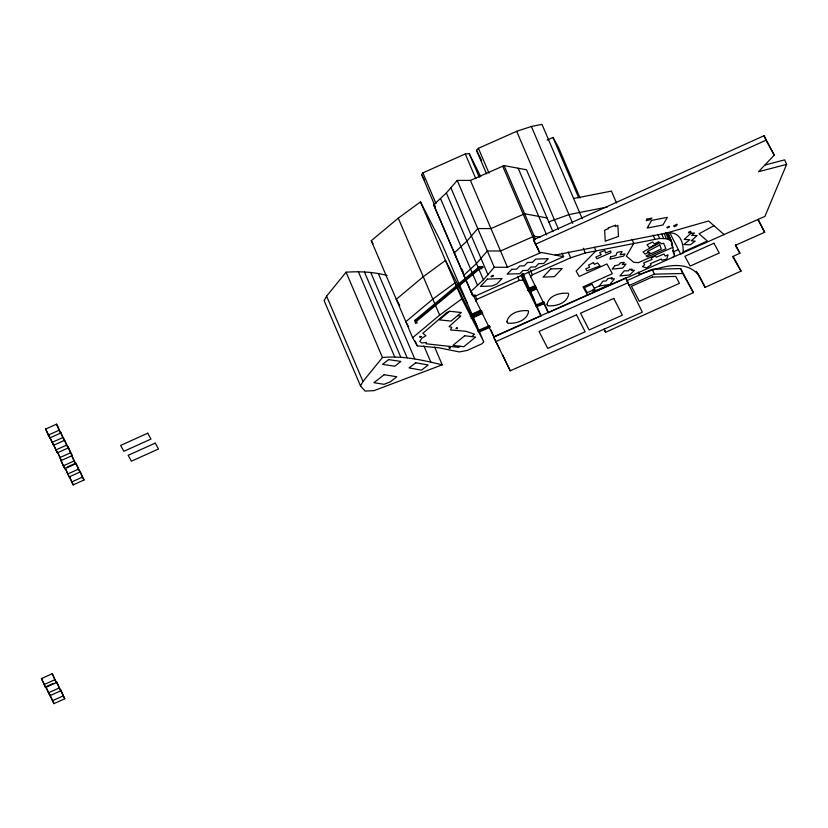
<?xml version="1.0" encoding="UTF-8"?>
<svg xmlns="http://www.w3.org/2000/svg" width="828" height="828" viewBox="0 0 828 828"><rect width="100%" height="100%" fill="white"/><g stroke="black" fill="none" stroke-linecap="round" stroke-linejoin="round"><path stroke-width="1.24" d="M555.226 255.086L666.136 233.123C679.436 230.764 683.69 241.393 683.172 252.933L680.668 254.072L670.038 233.299M765.175 164.969L784.675 159.866L786.6 164.379L764.937 216.387L548.302 312.663L528.419 272.039M387.069 275.445C373.707 271.946 359.818 271.253 346.083 272.195L326.594 296.124L324.11 300.605L360.501 385.931L365.117 391.085L374.07 390.619L442.204 364.827L434.617 347.056M360.501 385.931L362.985 381.46L382.474 357.52C402.729 355.471 422.663 360.128 442.204 364.827M480.726 176.674L469.176 153.604L465.264 153.946L422.88 172.866L421.607 174.532L435.228 206.462M475.572 301.04L476.835 299.363L519.218 280.444L523.141 280.102L541.026 315.872L493.974 337.11L472.043 292.76M594.276 288.227L599.348 285.919L603.012 281.116L606.106 280.971L607.938 278.57L612.296 277.846L611.312 278.922L614.407 278.767L609.75 284.646L596.315 290.442L592.941 290.09M483.718 341.736L482.113 343.703L467.22 350.43L459.323 351.931L438.871 347.781L417.209 345.856L412.654 337.7L371.286 240.731L398.278 218.147L420.479 201.856L442.349 244.767L483.718 341.736L461.848 298.825L420.479 201.856M562.057 253.089L563.578 256.649L475.903 295.844L472.705 295.741L433.644 204.764L446.364 192.976L457.232 180.4L470.428 180.411L504.086 165.59L526.525 169.792L552.918 231.664M470.697 291.632L483.417 279.833L494.275 267.258L507.481 267.278L541.129 252.447L563.578 256.649M537.237 247.096L539.773 253.047L533.418 239.809L764.047 135.72L774.263 155.084L758.572 171.707L786.6 164.379M486.574 173.921L476.483 150.272L478.408 148.305L516.682 131.3L531.379 126.477L541.988 124.355L582.239 218.737M530.438 276.769L532.363 274.803L570.647 257.798L585.334 252.975L659.616 238.495L666.312 238.681L671.125 240.669L674.592 255.448L672.398 257.57M412.654 337.7L439.647 315.126L461.848 298.825M415.304 322.568L415.035 320.229L479.091 266.906L482.817 266.481M420.313 316.834L422.27 315.199M425.219 312.756L427.176 311.131M430.125 308.689L433.065 306.246M435.031 304.611L437.971 302.168M439.937 300.543L441.893 298.918M415.708 323.531L415.439 321.181L479.495 267.858L483.221 267.444M471.743 336.603L474.62 334.243L465.947 331.283L450.525 329.948L451.798 327.391L449.024 326.594L460.917 315.996L457.594 315.634M460.026 346.249L458.64 347.387L426.027 343.765L426.461 342.409L421.773 342.968L419.775 341.384L421.783 338.207L425.954 335.713L422.839 333.322L447.255 312.135L448.486 312.218M713.943 225.682L699.039 233.765L707.329 241.031L683.183 251.929M735.668 244.798L739.89 253.264L732.614 256.618L741.029 271.129L705.021 287.388L696.348 271.325M547.194 140.056L552.969 137.448L558.403 147.177L580.086 198.006M45.643 429.08L56.501 424.174L58.095 427.031L60.672 433.075L49.825 437.971L45.643 429.08L49.825 437.971M48.231 435.124L59.078 430.229L60.672 433.075M51.967 442.452L62.814 437.546L64.408 440.403L53.561 445.298L49.39 436.397L53.561 445.298M55.766 449.987L66.623 445.091L68.217 447.938L57.36 452.844L53.189 443.943L57.36 452.844M59.709 457.667L70.556 452.771L72.15 455.617L61.303 460.523L57.132 451.622L58.188 453.527M535.343 244.322L765.962 140.232L774.263 155.084M63.207 465.885L74.054 460.989L75.648 463.835L64.801 468.731L60.63 459.84L64.801 468.731M67.171 467.033L75.855 463.121L80.026 472.022L69.179 476.918L65.008 468.017L66.602 470.873M67.585 474.061L78.432 469.165L80.026 472.022M71.591 482.031L82.438 477.135L84.032 479.992L73.185 484.887L69.438 477M420.148 337.234L421.017 336.416L419.755 336.447L420.148 337.234L421.173 336.768M470.77 314.681L480.136 310.459M528.129 288.786L535.157 285.619M471.018 315.137L480.385 310.904M528.388 289.241L535.405 286.074M471.173 315.644L481.71 310.883M527.374 290.276L535.571 286.581M470.252 316.617L481.968 311.338M528.792 290.204L535.82 287.026M471.587 316.606L480.954 312.373M528.947 290.711L535.975 287.533M471.836 317.052L481.203 312.829M529.206 291.156L536.233 287.989M471.991 317.559L482.527 312.808M529.361 291.673L536.389 288.496M471.07 318.542L482.786 313.253M529.609 292.118L536.637 288.951M456.207 328.478L457.47 328.447L456.207 328.478L457.077 327.66L457.47 328.447M450.484 347.874L449.211 347.905L450.328 347.522M651.108 269.762L627.075 280.609L629.166 285.505L654.337 274.14L682.717 273.488L693.409 292.626L605.61 332.256L603.922 329.233M41.4 678.598L52.257 673.702L56.428 682.603L45.571 687.499L41.4 678.598L42.466 680.502M43.977 684.642L54.834 679.747L56.428 682.603M46.865 686.288L53.375 683.348M48.355 692.829L59.212 687.923L60.806 690.78L49.949 695.675L45.778 686.774L49.949 695.675M52.361 700.798L63.218 695.903L64.812 698.749L53.955 703.645L49.783 694.754L53.955 703.645M548.467 221.987L568.96 214.587L607.307 207.021M494.668 336.282L625.751 277.918L627.986 282.431M495.568 341.695L627.841 282.814L642.352 312.166L510.255 370.809L493.488 336.799L499.698 349.116M758.2 219.296L764.668 232.264L735.305 245.357L739.89 253.264M477.684 330.703L489.514 325.518M535.644 305.263L543.924 301.63M478.108 331.697L489.938 326.501M536.068 306.256L544.348 302.624M479.578 331.873L490.228 327.195M536.399 306.94L544.689 303.296M673.702 251.671L678.018 249.818M638.46 272.609L639.413 274.316C656.935 268.769 682.22 258.036 697.311 273.582M666.136 233.123L708.561 220.972L724.272 234.738M573.618 198.513L611.447 191.092L616.529 202.995M599.348 285.919L609.75 284.646M481.917 268.758L479.588 268.924L416.794 321.047L416.95 323.293M693.409 292.626L680.626 268.593L652.247 269.245L654.337 274.14M547.07 217.961L524.631 213.759L490.973 228.59L477.777 228.569L466.909 241.145L454.189 252.944L456.207 257.053M540.053 237.253L534.184 236.156L500.526 250.987L487.33 250.967L476.462 263.542L463.742 275.331L465.76 279.44M671.777 241.838L668.465 234.438L665.764 232.947L668.424 239.188M733.277 256.577L741.029 271.129M697.756 273.312L702.506 281.81M587.621 295.141L583.026 286.912L612.368 273.675L606.924 263.946L579.186 276.469L576.153 271.056L595.943 250.853L594.421 247.282M371.286 240.731L372.993 243.784M399.696 305.418L396.281 299.312L423.263 276.728L445.464 260.437L467.334 303.348M408.68 326.801L405.834 321.709L432.816 299.125L455.017 282.834L476.887 325.746M69.542 476.938L70.597 478.843M757.848 219.586L764.668 232.264M422.187 175.66L424.485 180.173M533.418 239.809L537.848 248.535M502.524 354.715L510.255 370.809M522.892 273.954L524.621 277.411M521.381 274.192L534.081 299.57M476.483 150.272L481.668 160.694M433.644 204.764L472.705 295.741M764.047 135.72L765.962 140.232M703.096 282.876L705.021 287.388M668.465 234.438L671.125 240.669M672.129 243.515L669.459 237.274L669.862 239.178M667.285 233.61L669.945 239.851M671.901 244.943L672.916 247.324L638.45 262.621L633.834 262.383L626.341 256.131L633.772 243.442L632.002 239.282M680.626 268.593L682.717 273.488M672.564 250.698L674.085 254.258M664.097 233.486L666.312 238.681M661.769 234.179L663.549 238.34M657.846 234.334L659.616 238.495M653.116 235.08L654.886 239.24M638.45 272.06L639.413 274.316M625.751 277.918L627.841 282.814M552.969 137.448L578.689 197.737M531.379 126.477L572.728 223.415M583.316 248.245L585.334 252.975M604.357 329.316L605.61 332.256M516.682 131.3L558.538 229.418M568.122 251.888L570.647 257.798M518.173 168.229L546.594 234.862M504.086 165.59L535.55 239.354M502.72 166.18L534.702 241.145M478.408 148.305L488.996 173.135M530.344 270.073L532.363 274.803M544.772 304.383L548.302 312.663M522.872 273.312L541.026 315.872M469.176 153.604L479.267 177.254M521.122 275.372L523.141 280.102M465.264 153.946L475.852 178.776M517.707 276.894L519.218 280.444M470.428 180.411L507.481 267.278M457.232 180.4L494.275 267.258M450.949 187.956L487.992 274.824M479.091 266.906L479.495 267.858M446.364 192.976L483.417 279.833M440.527 198.596L477.58 285.453M490.942 330.01L493.974 337.11M422.88 172.866L435.994 203.595M474.817 294.633L476.835 299.363M461.952 269.121L463.463 272.66M398.278 218.147L439.647 315.126M449.066 347.553L449.459 348.34M415.035 320.229L415.439 321.181M423.853 345.804L430.933 362.395M415.19 341.115L417.209 345.856M378.355 273.561L414.745 358.886M370.727 272.433L407.128 357.758M364.444 272.008L400.845 357.334M358.379 271.781L394.78 357.106M346.083 272.195L382.474 357.52M326.594 296.124L362.985 381.46M84.032 479.992L79.861 471.091L82.438 477.135M75.855 463.121L78.432 469.165M72.15 455.617L67.979 446.727L70.556 452.771M75.648 463.835L71.477 454.934L74.054 460.989M68.217 447.938L64.046 439.047L66.623 445.091M64.408 440.403L60.237 431.502L62.814 437.546M56.501 424.174L59.078 430.229M71.032 479.847L73.185 484.887M67.027 471.877L69.179 476.918M58.726 454.469L61.303 460.523M64.812 698.749L60.63 689.848L63.218 695.903M60.806 690.78L56.635 681.879L59.212 687.923M52.257 673.702L54.834 679.747M42.994 681.454L45.571 687.499M506.902 321.606L507.409 323.137C515.44 324.017 526.763 320.943 528.595 311.639L528.264 310.748C520.429 309.972 509.003 312.415 506.902 321.606M547.029 304.176L547.536 305.718C555.567 306.588 566.89 303.524 568.722 294.219L568.391 293.329C560.566 292.543 549.14 294.996 547.029 304.176M615.401 225.268L615.328 226.551L617.864 225.402L618.475 236.425L605.247 241.176L604.637 230.153L608.57 228.683L608.156 227.928L615.401 225.268M676.859 224.316L676.786 225.609L674.251 226.758L673.692 225.765L676.859 224.316M667.823 255.107L666.83 259.009L661.976 260.282L661.282 259.029L650.373 263.666L651.077 264.919L646.43 267.972L642.487 266.626L644.608 264.722L643.625 262.973L651.998 259.474L651.15 257.974L655.59 255.966L656.293 257.218L664.025 254.01L665.153 256.007L667.823 255.107M610.795 256.752L609.791 259.195L623.598 256.121L625.088 253.875L620.162 254.765L622.087 251.474L617.16 252.374L615.866 255.51L610.795 256.752M646.916 219.099L646.202 220.683L650.425 219.699L651.905 218.085L646.916 219.099M648.376 225.972L647.175 228.083L662.938 224.999L667.378 217.329L651.626 220.414L648.376 225.972M614.987 265.633L612.171 269.11L622.718 268.086L626.03 264.07L622.304 264.515L624.271 262.362L620.545 262.797L618.568 264.95L614.987 265.633M629.746 269.286L628.266 270.901L624.26 270.839L619.965 275.931L629.735 274.948L634.32 270.352L631.081 270.249L632.064 269.183L629.746 269.286M487.381 279.108L480.457 286.457L492.039 285.991L497.048 283.828L502.047 278.519L487.381 279.108M550.817 268.924L543.075 277.09L554.418 276.676L562.171 268.5L550.817 268.924M511.797 269.297L507.181 274.099L519.798 273.716L522.82 270.559L527.705 270.404L530.924 267.051L535.519 266.916L538.666 263.635L543.675 263.48L548.291 258.678L535.675 259.06L532.528 262.341L527.519 262.497L524.3 265.85L519.705 265.985L516.672 269.141L511.797 269.297M691.069 233.206L684.145 239.427L689.693 239.768L683.835 244.519L690.304 244.809L695.178 241.124L691.225 240.813L697.114 235.556L691.67 235.411L694.454 233.041L691.069 233.206M449.604 311.276L439.295 319.867L451.043 321.098L461.351 312.508L449.604 311.276M464.674 335.764L452.916 345.4L463.846 346.694L475.603 337.058L464.674 335.764M388.529 359.611L382.495 364.392L394.832 366.204L400.866 361.432L388.529 359.611M384.14 374.722L373.925 382.691L384.057 384.316L390.298 381.822L396.798 376.75L384.14 374.722M415.739 362.788L409.032 367.922L421.483 370.137L428.179 365.003L415.739 362.788M652.495 246.082L649.473 247.769L647.01 244.809L652.578 241.962L654.472 243.929L658.757 241.662L659.181 242.407L653.126 245.792L654.048 245.999L660.092 242.625L661.572 243.836L663.611 243.225L665.919 248.762L647.413 256.866L646.078 255.904L649.887 254.175L648.127 252.457L645.105 254.155L643.066 251.94L652.774 246.578L652.495 246.082M659.812 244.953L647.568 251.464L651.15 253.596L661.282 248.99L659.812 244.953M593.428 262.611L588.501 265.157L589.619 267.165L585.82 268.883L586.948 270.891L600.031 265.891L597.578 262.921L594.411 264.36L593.428 262.611M600.942 254.755L595.87 257.053L596.853 258.802L610.929 252.726L610.722 250.936L605.516 252.985L604.885 250.449L599.679 252.499L600.942 254.755M592.03 284.221L584.433 287.668L587.238 292.667L594.835 289.22L592.03 284.221M493.095 275.331L491.025 276.262L491.397 276.925L493.467 275.993L493.095 275.331M147.694 433.21L120.619 445.433L123.9 451.291L150.975 439.078L147.694 433.21M155.229 443.115L128.154 455.328L131.435 461.196L158.51 448.973L155.229 443.115M668.972 226.386L666.902 227.317L667.275 227.979L669.335 227.048L668.972 226.386M690.552 231.364L688.482 232.295L688.855 232.958L690.914 232.026L690.552 231.364M595.011 290.504L592.951 291.446L593.314 292.098L595.384 291.166L595.011 290.504M713.943 243.235L684.849 256.307L690.169 266.078L719.273 253.006L713.943 243.235M652.319 277.028L631.464 286.333L639.319 301.268L679.436 283.373L675.772 276.407L652.319 277.028M613.786 298.432L580.542 313.191L589.112 329.948L622.356 315.189L613.786 298.432M576.495 314.847L539.059 331.459L547.712 348.402L585.137 331.79L576.495 314.847"/></g></svg>
